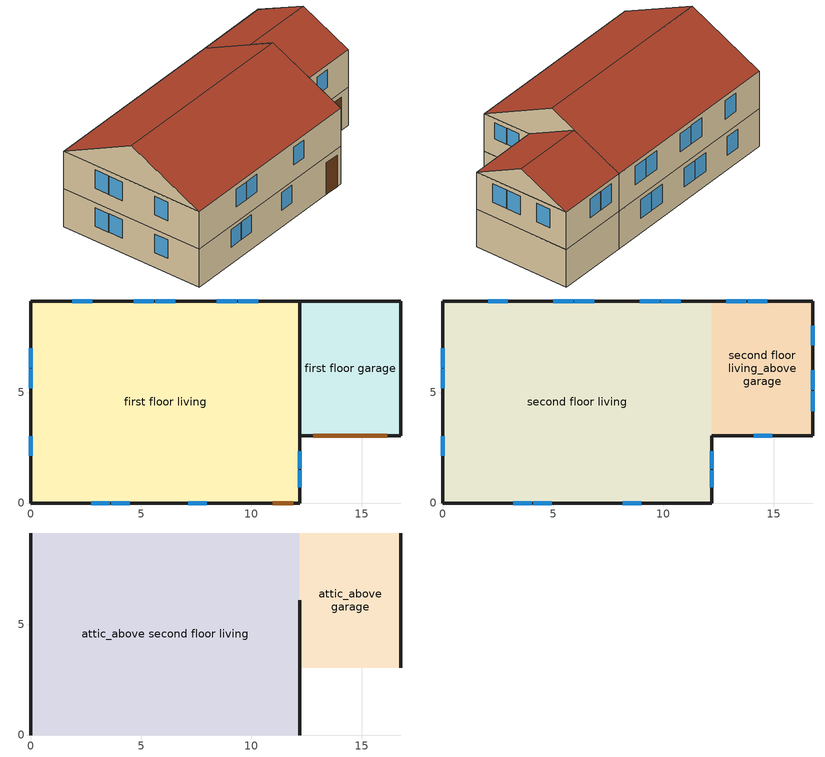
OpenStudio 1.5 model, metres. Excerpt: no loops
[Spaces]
first floor living
 floor ground: 12.19,9.14 12.19,0 0,0 0,9.14 z0; 12.19,9.14 12.19,0 0,0 0,9.14 z0
 wall outside: 0,9.14 0,0 12.19,0 12.19,3.05 12.19,9.14 0,9.14 / 0,0 12.19,0 z0:2.44
 window: 2.74,0 3.59,0 / 3.65,0 4.5,0 / 7.13,0 7.98,0 z1.08:2.21; 0,7.02 0,6.13 / 0,6.07 0,5.19 / 0,3.01 0,2.13 / 2.79,9.14 1.89,9.14 / 5.58,9.14 4.68,9.14 / 6.55,9.14 5.64,9.14 / 9.34,9.14 8.43,9.14 / 10.3,9.14 9.4,9.14 z0.93:2.13; 12.19,0.71 12.19,1.49 / 12.19,1.55 12.19,2.33 z1.1:2.13
 door: 10.97,0 11.89,0 z0:2.03
 ceiling adiabatic: 12.19,0 12.19,9.14 0,9.14 0,0 z2.44
first floor garage
 floor ground: 16.76,9.14 16.76,3.05 12.19,3.05 12.19,9.14 z0
 wall outside: 16.76,9.14 12.19,9.14 12.19,3.05 16.76,3.05 16.76,9.14 z0:2.44
 door: 12.8,3.05 16.15,3.05 z0:2.13
 roof outside: 16.76,3.05 16.76,9.14 12.19,9.14 12.19,3.05 z2.44
second floor living
 floor adiabatic: 12.19,9.14 12.19,0 0,0 0,9.14 z2.44
 wall outside: 12.19,9.14 0,9.14 0,0 12.19,0 12.19,3.05 z2.44:4.88
 window: 3.2,0 4.04,0 / 4.1,0 4.95,0 / 8.15,0 9,0 z3.44:4.57; 0,7.02 0,6.13 / 0,6.07 0,5.19 / 0,3.01 0,2.13 z3.37:4.57; 12.19,1.55 12.19,2.33 / 12.19,0.71 12.19,1.49 z3.53:4.57; 10.79,9.14 9.88,9.14 / 9.82,9.14 8.93,9.14 / 6.86,9.14 5.97,9.14 / 5.91,9.14 5.01,9.14 / 2.95,9.14 2.06,9.14 z3.38:4.57
second floor living_above garage
 floor ground: 16.76,9.14 16.76,3.05 12.19,3.05 12.19,9.14 z2.44
 wall outside: 12.19,3.05 16.76,3.05 16.76,9.14 12.19,9.14 z2.44:4.88
 window: 14.08,3.05 14.93,3.05 z3.44:4.57; 16.76,4.16 16.76,5.06 / 16.76,5.12 16.76,6.02 / 16.76,7.13 16.76,8.03 z3.37:4.57; 14.7,9.14 13.81,9.14 / 13.75,9.14 12.85,9.14 z3.38:4.57
attic_above second floor living
 floor to second floor living: 12.19,9.14 12.19,0 0,0 0,9.14 z4.88
 wall outside: 0,4.57,7.16 0,9.14,4.88 0,0,4.88; 12.19,4.57,7.16 12.19,0,4.88 12.19,3.05,4.88 12.19,6.1,6.4
 roof outside: 12.19,4.57,7.16 12.19,9.14,4.88 0,9.14,4.88 0,4.57,7.16; 0,4.57,7.16 0,0,4.88 12.19,0,4.88 12.19,4.57,7.16
attic_above garage
 floor to second floor living_above garage: 16.76,9.14 16.76,3.05 12.19,3.05 12.19,9.14 z4.88
 wall outside: 16.76,6.1,6.4 16.76,3.05,4.88 16.76,9.14,4.88
 roof outside: 16.76,6.1,6.4 16.76,9.14,4.88 12.19,9.14,4.88 12.19,6.1,6.4; 12.19,6.1,6.4 12.19,3.05,4.88 16.76,3.05,4.88 16.76,6.1,6.4
[SizingPeriod:DesignDay] Barometric Pressure {Pa}=81198; Sky Clearness=0; Rain Indicator=0; Snow Indicator=0; Day of Month=21; Daylight Saving Time Indicator=0; Humidity Indicating Type=Wetbulb; Dry-Bulb Temperature Range Modifier Type=DefaultMultipliers
Name | Maximum Dry-Bulb Temperature {C} | Daily Dry-Bulb Temperature Range {deltaC} | Humidity Indicating Conditions at Maximum Dry-Bulb {BasedOnField A3} | Wind Speed {m/s} | Wind Direction {deg} | Month | Day Type | Solar Model Indicator | ASHRAE Taub | ASHRAE Taud
Denver Centennial  Golden   N Ann Clg .4% Condns WB=>MDB | 27.3 | 15.2 | 18.4 | 4.9 | 0 | 7 | SummerDesignDay | ASHRAETau | 0.424 | 2.025
Denver Centennial  Golden   N Ann Htg Wind 99.6% Condns WS=>MCDB | 3.9 | 0 | 3.9 | 12.2 | 340 | 12 | WinterDesignDay | ASHRAEClearSky
Denver Centennial  Golden   N Ann Clg .4% Condns DB=>MWB | 33 | 15.2 | 15.7 | 4.9 | 0 | 7 | SummerDesignDay | ASHRAETau | 0.424 | 2.025
[Schedule:Day]
Schedule Day 172: 1, 0, 0.18227, 2, 0, 0.0911348, 3, 0, 0.0650963, 4, 0, 0.0650963, 5, 0, 0.0911348, 6, 0, 0.234347, 7, 0, 0.546809, 8, 0, 0.807194, 9, 0, 0.859271, 10, 0, 0.807194, 11, 0, 0.70304, 12, 0, 0.650963, 13, 0, 0.637944, 14, 0, 0.585866, 15, 0, 0.533789, 16, 0, 0.559828, 17, 0, 0.624924, 18, 0, 0.846252, 19, 0, 0.976444, 20, 0, 0.898329, 21, 0, 0.742098, 22, 0, 0.624924, 23, 0, 0.52077, 24, 0, 0.35152
Schedule Day 174: 1, 0, 0.183853, 2, 0, 0.0919265, 3, 0, 0.0656618, 4, 0, 0.0656618, 5, 0, 0.0919265, 6, 0, 0.236382, 7, 0, 0.551559, 8, 0, 0.814206, 9, 0, 0.866736, 10, 0, 0.814206, 11, 0, 0.709147, 12, 0, 0.656618, 13, 0, 0.643486, 14, 0, 0.590956, 15, 0, 0.538427, 16, 0, 0.564691, 17, 0, 0.630353, 18, 0, 0.853603, 19, 0, 0.984927, 20, 0, 0.906133, 21, 0, 0.748545, 22, 0, 0.630353, 23, 0, 0.525294, 24, 0, 0.354574
Schedule Day 176: 1, 0, 0.18528, 2, 0, 0.0926399, 3, 0, 0.0661714, 4, 0, 0.0661714, 5, 0, 0.0926399, 6, 0, 0.238217, 7, 0, 0.555839, 8, 0, 0.820525, 9, 0, 0.873462, 10, 0, 0.820525, 11, 0, 0.714651, 12, 0, 0.661714, 13, 0, 0.648479, 14, 0, 0.595542, 15, 0, 0.542605, 16, 0, 0.569074, 17, 0, 0.635245, 18, 0, 0.860228, 19, 0, 0.99257, 20, 0, 0.913165, 21, 0, 0.754353, 22, 0, 0.635245, 23, 0, 0.529371, 24, 0, 0.357325
